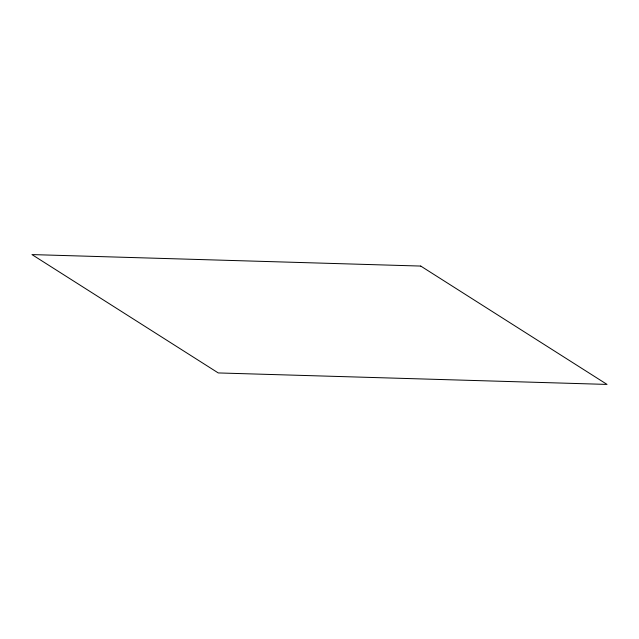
<?xml version="1.0" encoding="UTF-8"?>
<svg xmlns="http://www.w3.org/2000/svg" width="639" height="639" viewBox="0 0 639 639"><rect width="100%" height="100%" fill="white"/><g stroke="black" fill="none" stroke-linecap="round" stroke-linejoin="round"><path stroke-width="0.96" d="M420.742 266.064L31.95 254.578L218.258 372.936L607.05 384.422L420.742 266.064"/></g></svg>
